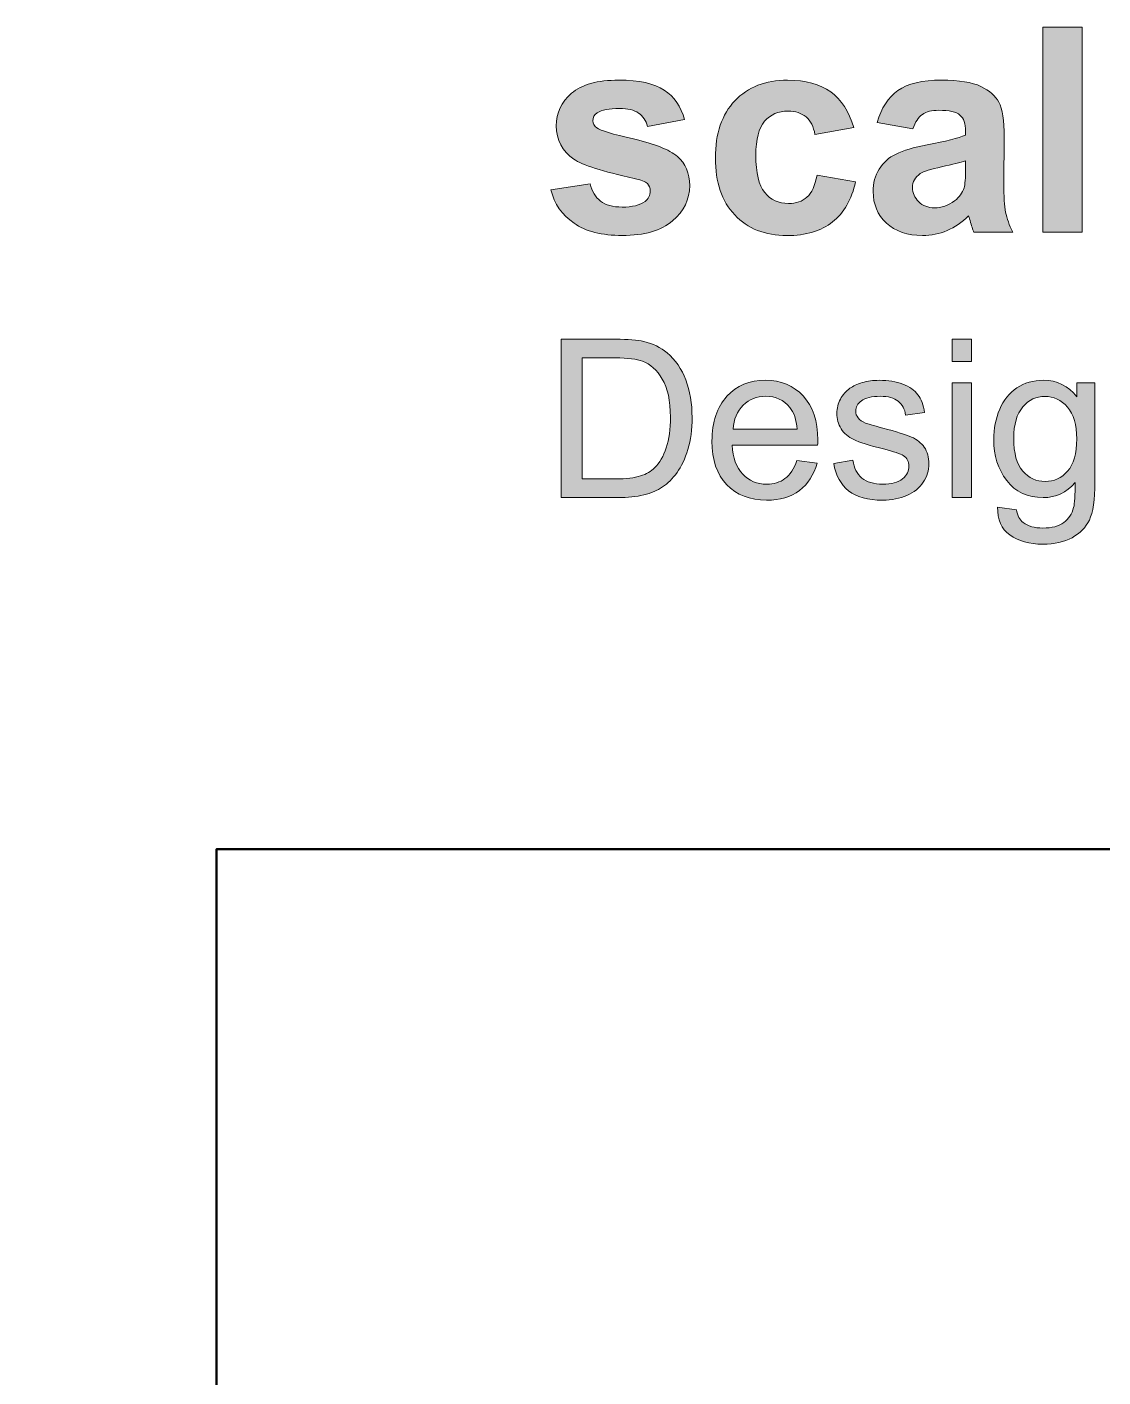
# Model space of a CAD drawing. Header units: inches. Extents: x 1117 to 1992, y -2324 to -585.
# Drawn here: x 1537.1 to 1571.14, y -1708.69 to -1665.97 of the extents above; entities that cross this region are included whole.
import ezdxf

# ---------------------------------------------------------------- set-up
doc = ezdxf.new("R2010")
doc.units = ezdxf.units.IN
doc.header["$MEASUREMENT"] = 0
doc.layers.add('Layer 1', color=7, linetype='Continuous')

# ---------------------------------------------------------------- blocks, each defined once
blk = doc.blocks.new('block 244')
at = {"layer": 'Layer 1', "true_color": 0x010101}
h = blk.add_hatch(color=18, dxfattribs=at)
h.dxf.hatch_style = 2
h.paths.add_polyline_path([(1569.243, -1672.46), (1569.243, -1665.968), (1570.488, -1665.968), (1570.488, -1672.46)])
h = blk.add_hatch(color=18, dxfattribs=at)
h.dxf.hatch_style = 2
edge = h.paths.add_edge_path()
edge.add_spline(control_points=[(1553.671, -1671.118), (1553.671, -1671.118), (1554.92, -1670.928), (1554.92, -1670.928), (1554.972, -1671.171), (1555.081, -1671.354), (1555.244, -1671.479), (1555.406, -1671.604), (1555.633, -1671.667), (1555.926, -1671.667), (1556.247, -1671.667), (1556.49, -1671.608), (1556.653, -1671.49), (1556.762, -1671.408), (1556.817, -1671.296), (1556.817, -1671.158), (1556.817, -1671.063), (1556.787, -1670.986), (1556.728, -1670.923), (1556.665, -1670.864), (1556.527, -1670.81), (1556.311, -1670.759), (1555.307, -1670.538), (1554.671, -1670.336), (1554.402, -1670.152), (1554.03, -1669.898), (1553.844, -1669.545), (1553.844, -1669.093), (1553.844, -1668.686), (1554.005, -1668.343), (1554.327, -1668.066), (1554.649, -1667.789), (1555.148, -1667.649), (1555.824, -1667.649), (1556.468, -1667.649), (1556.946, -1667.754), (1557.259, -1667.965), (1557.572, -1668.174), (1557.788, -1668.484), (1557.906, -1668.895), (1557.906, -1668.895), (1556.732, -1669.112), (1556.732, -1669.112), (1556.681, -1668.928), (1556.586, -1668.788), (1556.446, -1668.691), (1556.306, -1668.594), (1556.105, -1668.545), (1555.846, -1668.545), (1555.517, -1668.545), (1555.283, -1668.591), (1555.142, -1668.682), (1555.047, -1668.747), (1555, -1668.832), (1555, -1668.935), (1555, -1669.024), (1555.041, -1669.099), (1555.125, -1669.161), (1555.236, -1669.244), (1555.625, -1669.36), (1556.288, -1669.511), (1556.951, -1669.661), (1557.413, -1669.846), (1557.676, -1670.064), (1557.936, -1670.285), (1558.066, -1670.594), (1558.066, -1670.989), (1558.066, -1671.421), (1557.886, -1671.791), (1557.526, -1672.101), (1557.166, -1672.411), (1556.632, -1672.566), (1555.927, -1672.566), (1555.287, -1672.566), (1554.779, -1672.436), (1554.405, -1672.176), (1554.03, -1671.917), (1553.786, -1671.564), (1553.671, -1671.118)], knot_values=[0, 0, 0, 0, 1, 1, 1, 2, 2, 2, 3, 3, 3, 4, 4, 4, 5, 5, 5, 6, 6, 6, 7, 7, 7, 8, 8, 8, 9, 9, 9, 10, 10, 10, 11, 11, 11, 12, 12, 12, 13, 13, 13, 14, 14, 14, 15, 15, 15, 16, 16, 16, 17, 17, 17, 18, 18, 18, 19, 19, 19, 20, 20, 20, 21, 21, 21, 22, 22, 22, 23, 23, 23, 24, 24, 24, 25, 25, 25, 26, 26, 26, 26], degree=3, periodic=1)
h = blk.add_hatch(color=18, dxfattribs=at)
h.dxf.hatch_style = 2
edge = h.paths.add_edge_path()
edge.add_spline(control_points=[(1563.255, -1669.147), (1563.255, -1669.147), (1562.028, -1669.369), (1562.028, -1669.369), (1561.988, -1669.124), (1561.893, -1668.939), (1561.747, -1668.815), (1561.6, -1668.691), (1561.411, -1668.63), (1561.178, -1668.63), (1560.868, -1668.63), (1560.621, -1668.737), (1560.436, -1668.951), (1560.252, -1669.165), (1560.159, -1669.523), (1560.159, -1670.025), (1560.159, -1670.583), (1560.253, -1670.976), (1560.44, -1671.208), (1560.628, -1671.438), (1560.879, -1671.553), (1561.196, -1671.553), (1561.432, -1671.553), (1561.626, -1671.486), (1561.776, -1671.352), (1561.927, -1671.217), (1562.034, -1670.986), (1562.095, -1670.658), (1562.095, -1670.658), (1563.317, -1670.866), (1563.317, -1670.866), (1563.19, -1671.428), (1562.947, -1671.851), (1562.586, -1672.138), (1562.226, -1672.425), (1561.743, -1672.568), (1561.139, -1672.568), (1560.451, -1672.568), (1559.902, -1672.351), (1559.493, -1671.916), (1559.084, -1671.483), (1558.88, -1670.881), (1558.88, -1670.114), (1558.88, -1669.338), (1559.085, -1668.733), (1559.496, -1668.3), (1559.906, -1667.867), (1560.461, -1667.651), (1561.161, -1667.651), (1561.734, -1667.651), (1562.189, -1667.775), (1562.527, -1668.021), (1562.865, -1668.267), (1563.108, -1668.643), (1563.255, -1669.147)], knot_values=[0, 0, 0, 0, 1, 1, 1, 2, 2, 2, 3, 3, 3, 4, 4, 4, 5, 5, 5, 6, 6, 6, 7, 7, 7, 8, 8, 8, 9, 9, 9, 10, 10, 10, 11, 11, 11, 12, 12, 12, 13, 13, 13, 14, 14, 14, 15, 15, 15, 16, 16, 16, 17, 17, 17, 18, 18, 18, 18], degree=3, periodic=1)
h = blk.add_hatch(color=18, dxfattribs=at)
h.dxf.hatch_style = 2
edge = h.paths.add_edge_path()
edge.add_spline(control_points=[(1565.128, -1669.191), (1565.128, -1669.191), (1563.999, -1668.988), (1563.999, -1668.988), (1564.126, -1668.533), (1564.344, -1668.197), (1564.655, -1667.978), (1564.965, -1667.76), (1565.426, -1667.65), (1566.036, -1667.65), (1566.591, -1667.65), (1567.005, -1667.717), (1567.276, -1667.848), (1567.548, -1667.98), (1567.74, -1668.147), (1567.85, -1668.349), (1567.961, -1668.55), (1568.017, -1668.922), (1568.017, -1669.462), (1568.017, -1669.462), (1568.004, -1670.915), (1568.004, -1670.915), (1568.004, -1671.328), (1568.023, -1671.633), (1568.063, -1671.83), (1568.102, -1672.027), (1568.177, -1672.237), (1568.287, -1672.461), (1568.287, -1672.461), (1567.055, -1672.461), (1567.055, -1672.461), (1567.023, -1672.379), (1566.983, -1672.256), (1566.936, -1672.093), (1566.915, -1672.02), (1566.9, -1671.971), (1566.891, -1671.947), (1566.679, -1672.154), (1566.451, -1672.308), (1566.209, -1672.412), (1565.966, -1672.515), (1565.709, -1672.567), (1565.434, -1672.567), (1564.95, -1672.567), (1564.568, -1672.435), (1564.289, -1672.173), (1564.01, -1671.91), (1563.87, -1671.577), (1563.87, -1671.176), (1563.87, -1670.91), (1563.934, -1670.673), (1564.061, -1670.465), (1564.187, -1670.257), (1564.365, -1670.098), (1564.595, -1669.987), (1564.823, -1669.877), (1565.153, -1669.779), (1565.584, -1669.697), (1566.166, -1669.587), (1566.569, -1669.486), (1566.794, -1669.392), (1566.794, -1669.392), (1566.794, -1669.267), (1566.794, -1669.267), (1566.794, -1669.028), (1566.735, -1668.858), (1566.617, -1668.756), (1566.498, -1668.654), (1566.275, -1668.603), (1565.948, -1668.603), (1565.727, -1668.603), (1565.554, -1668.646), (1565.43, -1668.734), (1565.305, -1668.821), (1565.206, -1668.973), (1565.128, -1669.191)], knot_values=[0, 0, 0, 0, 1, 1, 1, 2, 2, 2, 3, 3, 3, 4, 4, 4, 5, 5, 5, 6, 6, 6, 7, 7, 7, 8, 8, 8, 9, 9, 9, 10, 10, 10, 11, 11, 11, 12, 12, 12, 13, 13, 13, 14, 14, 14, 15, 15, 15, 16, 16, 16, 17, 17, 17, 18, 18, 18, 19, 19, 19, 20, 20, 20, 21, 21, 21, 22, 22, 22, 23, 23, 23, 24, 24, 24, 25, 25, 25, 25], degree=3, periodic=1)
edge = h.paths.add_edge_path()
edge.add_spline(control_points=[(1566.794, -1670.202), (1566.635, -1670.254), (1566.383, -1670.318), (1566.037, -1670.392), (1565.692, -1670.466), (1565.466, -1670.539), (1565.359, -1670.608), (1565.197, -1670.724), (1565.116, -1670.87), (1565.116, -1671.047), (1565.116, -1671.221), (1565.182, -1671.372), (1565.312, -1671.498), (1565.442, -1671.625), (1565.607, -1671.689), (1565.807, -1671.689), (1566.032, -1671.689), (1566.245, -1671.615), (1566.449, -1671.467), (1566.6, -1671.355), (1566.699, -1671.218), (1566.746, -1671.056), (1566.779, -1670.95), (1566.796, -1670.747), (1566.796, -1670.449), (1566.796, -1670.449), (1566.796, -1670.201), (1566.796, -1670.201), (1566.796, -1670.201), (1566.794, -1670.202), (1566.794, -1670.202), (1566.794, -1670.202), (1566.794, -1670.202), (1566.794, -1670.202)], knot_values=[0, 0, 0, 0, 1, 1, 1, 2, 2, 2, 3, 3, 3, 4, 4, 4, 5, 5, 5, 6, 6, 6, 7, 7, 7, 8, 8, 8, 9, 9, 9, 10, 10, 10, 11, 11, 11, 11], degree=3, periodic=1)
h = blk.add_hatch(color=18, dxfattribs=at)
h.dxf.hatch_style = 2
edge = h.paths.add_edge_path()
edge.add_spline(control_points=[(1553.998, -1680.86), (1553.998, -1680.86), (1553.998, -1675.849), (1553.998, -1675.849), (1553.998, -1675.849), (1555.724, -1675.849), (1555.724, -1675.849), (1556.114, -1675.849), (1556.411, -1675.874), (1556.616, -1675.921), (1556.903, -1675.988), (1557.148, -1676.106), (1557.351, -1676.28), (1557.615, -1676.504), (1557.813, -1676.789), (1557.944, -1677.137), (1558.075, -1677.484), (1558.141, -1677.881), (1558.141, -1678.328), (1558.141, -1678.708), (1558.097, -1679.045), (1558.008, -1679.339), (1557.919, -1679.633), (1557.805, -1679.876), (1557.665, -1680.069), (1557.526, -1680.262), (1557.375, -1680.413), (1557.209, -1680.523), (1557.044, -1680.634), (1556.846, -1680.718), (1556.612, -1680.775), (1556.378, -1680.832), (1556.11, -1680.86), (1555.807, -1680.86), (1555.807, -1680.86), (1553.998, -1680.86), (1553.998, -1680.86), (1553.998, -1680.86), (1553.998, -1680.86), (1553.998, -1680.86)], knot_values=[0, 0, 0, 0, 1, 1, 1, 2, 2, 2, 3, 3, 3, 4, 4, 4, 5, 5, 5, 6, 6, 6, 7, 7, 7, 8, 8, 8, 9, 9, 9, 10, 10, 10, 11, 11, 11, 12, 12, 12, 13, 13, 13, 13], degree=3, periodic=1)
edge = h.paths.add_edge_path()
edge.add_spline(control_points=[(1554.661, -1680.269), (1554.661, -1680.269), (1555.731, -1680.269), (1555.731, -1680.269), (1556.061, -1680.269), (1556.321, -1680.239), (1556.509, -1680.176), (1556.696, -1680.115), (1556.847, -1680.028), (1556.957, -1679.917), (1557.114, -1679.76), (1557.237, -1679.549), (1557.325, -1679.283), (1557.413, -1679.018), (1557.456, -1678.696), (1557.456, -1678.318), (1557.456, -1677.794), (1557.37, -1677.391), (1557.199, -1677.109), (1557.027, -1676.828), (1556.818, -1676.639), (1556.572, -1676.543), (1556.394, -1676.475), (1556.109, -1676.441), (1555.714, -1676.441), (1555.714, -1676.441), (1554.661, -1676.441), (1554.661, -1676.441), (1554.661, -1676.441), (1554.661, -1680.269), (1554.661, -1680.269), (1554.661, -1680.269), (1554.661, -1680.269), (1554.661, -1680.269)], knot_values=[0, 0, 0, 0, 1, 1, 1, 2, 2, 2, 3, 3, 3, 4, 4, 4, 5, 5, 5, 6, 6, 6, 7, 7, 7, 8, 8, 8, 9, 9, 9, 10, 10, 10, 11, 11, 11, 11], degree=3, periodic=1)
h = blk.add_hatch(color=18, dxfattribs=at)
h.dxf.hatch_style = 2
h.paths.add_polyline_path([(1566.371, -1676.557), (1566.371, -1675.849), (1566.987, -1675.849), (1566.987, -1676.557)])
h.paths.add_polyline_path([(1566.371, -1680.86), (1566.371, -1677.23), (1566.987, -1677.23), (1566.987, -1680.86)])
h = blk.add_hatch(color=18, dxfattribs=at)
h.dxf.hatch_style = 2
edge = h.paths.add_edge_path()
edge.add_spline(control_points=[(1561.46, -1679.691), (1561.46, -1679.691), (1562.095, -1679.77), (1562.095, -1679.77), (1561.995, -1680.142), (1561.808, -1680.43), (1561.538, -1680.635), (1561.267, -1680.84), (1560.921, -1680.942), (1560.499, -1680.942), (1559.968, -1680.942), (1559.548, -1680.779), (1559.236, -1680.452), (1558.925, -1680.124), (1558.77, -1679.666), (1558.77, -1679.076), (1558.77, -1678.466), (1558.927, -1677.992), (1559.242, -1677.655), (1559.556, -1677.317), (1559.964, -1677.148), (1560.466, -1677.148), (1560.951, -1677.148), (1561.348, -1677.314), (1561.655, -1677.644), (1561.963, -1677.975), (1562.117, -1678.439), (1562.117, -1679.038), (1562.117, -1679.075), (1562.116, -1679.13), (1562.113, -1679.203), (1562.113, -1679.203), (1559.406, -1679.203), (1559.406, -1679.203), (1559.428, -1679.601), (1559.542, -1679.906), (1559.745, -1680.119), (1559.948, -1680.331), (1560.2, -1680.437), (1560.504, -1680.437), (1560.729, -1680.437), (1560.922, -1680.377), (1561.081, -1680.259), (1561.241, -1680.14), (1561.366, -1679.951), (1561.46, -1679.691)], knot_values=[0, 0, 0, 0, 1, 1, 1, 2, 2, 2, 3, 3, 3, 4, 4, 4, 5, 5, 5, 6, 6, 6, 7, 7, 7, 8, 8, 8, 9, 9, 9, 10, 10, 10, 11, 11, 11, 12, 12, 12, 13, 13, 13, 14, 14, 14, 15, 15, 15, 15], degree=3, periodic=1)
edge = h.paths.add_edge_path()
edge.add_spline(control_points=[(1559.439, -1678.697), (1559.439, -1678.697), (1561.466, -1678.697), (1561.466, -1678.697), (1561.439, -1678.391), (1561.362, -1678.162), (1561.234, -1678.01), (1561.038, -1677.773), (1560.785, -1677.654), (1560.472, -1677.654), (1560.189, -1677.654), (1559.951, -1677.749), (1559.759, -1677.938), (1559.567, -1678.127), (1559.46, -1678.38), (1559.439, -1678.697)], knot_values=[0, 0, 0, 0, 1, 1, 1, 2, 2, 2, 3, 3, 3, 4, 4, 4, 5, 5, 5, 5], degree=3, periodic=1)
h = blk.add_hatch(color=18, dxfattribs=at)
h.dxf.hatch_style = 2
edge = h.paths.add_edge_path()
edge.add_spline(control_points=[(1562.622, -1679.777), (1562.622, -1679.777), (1563.23, -1679.681), (1563.23, -1679.681), (1563.265, -1679.925), (1563.36, -1680.112), (1563.516, -1680.242), (1563.672, -1680.372), (1563.891, -1680.437), (1564.17, -1680.437), (1564.453, -1680.437), (1564.662, -1680.379), (1564.799, -1680.264), (1564.936, -1680.149), (1565.004, -1680.014), (1565.004, -1679.86), (1565.004, -1679.72), (1564.944, -1679.611), (1564.823, -1679.531), (1564.739, -1679.477), (1564.529, -1679.407), (1564.194, -1679.322), (1563.743, -1679.208), (1563.43, -1679.11), (1563.256, -1679.027), (1563.082, -1678.944), (1562.949, -1678.828), (1562.859, -1678.682), (1562.769, -1678.535), (1562.724, -1678.373), (1562.724, -1678.194), (1562.724, -1678.033), (1562.761, -1677.883), (1562.834, -1677.745), (1562.909, -1677.608), (1563.01, -1677.493), (1563.137, -1677.401), (1563.232, -1677.331), (1563.363, -1677.271), (1563.527, -1677.222), (1563.693, -1677.173), (1563.871, -1677.149), (1564.06, -1677.149), (1564.344, -1677.149), (1564.595, -1677.19), (1564.81, -1677.272), (1565.024, -1677.354), (1565.184, -1677.465), (1565.287, -1677.605), (1565.389, -1677.745), (1565.46, -1677.933), (1565.499, -1678.168), (1565.499, -1678.168), (1564.898, -1678.249), (1564.898, -1678.249), (1564.871, -1678.063), (1564.791, -1677.917), (1564.66, -1677.812), (1564.529, -1677.707), (1564.344, -1677.655), (1564.105, -1677.655), (1563.822, -1677.655), (1563.621, -1677.702), (1563.5, -1677.795), (1563.378, -1677.889), (1563.318, -1677.998), (1563.318, -1678.124), (1563.318, -1678.203), (1563.343, -1678.275), (1563.394, -1678.338), (1563.444, -1678.405), (1563.522, -1678.459), (1563.629, -1678.502), (1563.691, -1678.525), (1563.872, -1678.578), (1564.173, -1678.659), (1564.608, -1678.775), (1564.912, -1678.871), (1565.084, -1678.945), (1565.256, -1679.019), (1565.391, -1679.127), (1565.489, -1679.268), (1565.586, -1679.409), (1565.636, -1679.584), (1565.636, -1679.794), (1565.636, -1679.999), (1565.576, -1680.192), (1565.457, -1680.374), (1565.336, -1680.555), (1565.164, -1680.695), (1564.938, -1680.794), (1564.712, -1680.893), (1564.457, -1680.942), (1564.172, -1680.942), (1563.701, -1680.942), (1563.342, -1680.845), (1563.094, -1680.648), (1562.848, -1680.452), (1562.689, -1680.162), (1562.622, -1679.777)], knot_values=[0, 0, 0, 0, 1, 1, 1, 2, 2, 2, 3, 3, 3, 4, 4, 4, 5, 5, 5, 6, 6, 6, 7, 7, 7, 8, 8, 8, 9, 9, 9, 10, 10, 10, 11, 11, 11, 12, 12, 12, 13, 13, 13, 14, 14, 14, 15, 15, 15, 16, 16, 16, 17, 17, 17, 18, 18, 18, 19, 19, 19, 20, 20, 20, 21, 21, 21, 22, 22, 22, 23, 23, 23, 24, 24, 24, 25, 25, 25, 26, 26, 26, 27, 27, 27, 28, 28, 28, 29, 29, 29, 30, 30, 30, 31, 31, 31, 32, 32, 32, 33, 33, 33, 33], degree=3, periodic=1)
h = blk.add_hatch(color=18, dxfattribs=at)
h.dxf.hatch_style = 2
edge = h.paths.add_edge_path()
edge.add_spline(control_points=[(1567.81, -1681.161), (1567.81, -1681.161), (1568.407, -1681.25), (1568.407, -1681.25), (1568.432, -1681.434), (1568.503, -1681.569), (1568.616, -1681.653), (1568.769, -1681.767), (1568.977, -1681.824), (1569.241, -1681.824), (1569.526, -1681.824), (1569.746, -1681.767), (1569.901, -1681.653), (1570.056, -1681.54), (1570.16, -1681.38), (1570.215, -1681.175), (1570.247, -1681.051), (1570.262, -1680.786), (1570.26, -1680.386), (1569.991, -1680.703), (1569.656, -1680.861), (1569.255, -1680.861), (1568.756, -1680.861), (1568.37, -1680.682), (1568.096, -1680.322), (1567.823, -1679.962), (1567.686, -1679.53), (1567.686, -1679.026), (1567.686, -1678.68), (1567.748, -1678.36), (1567.874, -1678.067), (1567.999, -1677.774), (1568.181, -1677.548), (1568.419, -1677.389), (1568.657, -1677.229), (1568.937, -1677.149), (1569.258, -1677.149), (1569.686, -1677.149), (1570.039, -1677.322), (1570.317, -1677.669), (1570.317, -1677.669), (1570.317, -1677.232), (1570.317, -1677.232), (1570.317, -1677.232), (1570.885, -1677.232), (1570.885, -1677.232), (1570.885, -1677.232), (1570.885, -1680.37), (1570.885, -1680.37), (1570.885, -1680.935), (1570.827, -1681.335), (1570.712, -1681.571), (1570.597, -1681.807), (1570.415, -1681.993), (1570.165, -1682.13), (1569.916, -1682.267), (1569.609, -1682.335), (1569.244, -1682.335), (1568.811, -1682.335), (1568.461, -1682.238), (1568.195, -1682.043), (1567.928, -1681.848), (1567.801, -1681.553), (1567.81, -1681.161)], knot_values=[0, 0, 0, 0, 1, 1, 1, 2, 2, 2, 3, 3, 3, 4, 4, 4, 5, 5, 5, 6, 6, 6, 7, 7, 7, 8, 8, 8, 9, 9, 9, 10, 10, 10, 11, 11, 11, 12, 12, 12, 13, 13, 13, 14, 14, 14, 15, 15, 15, 16, 16, 16, 17, 17, 17, 18, 18, 18, 19, 19, 19, 20, 20, 20, 21, 21, 21, 21], degree=3, periodic=1)
edge = h.paths.add_edge_path()
edge.add_spline(control_points=[(1568.319, -1678.98), (1568.319, -1679.457), (1568.414, -1679.804), (1568.603, -1680.023), (1568.792, -1680.242), (1569.029, -1680.351), (1569.314, -1680.351), (1569.597, -1680.351), (1569.834, -1680.242), (1570.025, -1680.025), (1570.216, -1679.807), (1570.312, -1679.466), (1570.312, -1679.001), (1570.312, -1678.557), (1570.214, -1678.222), (1570.017, -1677.996), (1569.819, -1677.77), (1569.582, -1677.657), (1569.304, -1677.657), (1569.031, -1677.657), (1568.798, -1677.768), (1568.606, -1677.991), (1568.415, -1678.213), (1568.319, -1678.543), (1568.319, -1678.98)], knot_values=[0, 0, 0, 0, 1, 1, 1, 2, 2, 2, 3, 3, 3, 4, 4, 4, 5, 5, 5, 6, 6, 6, 7, 7, 7, 8, 8, 8, 8], degree=3, periodic=1)
at = {"layer": 'Layer 1', "lineweight": 0}
for points in [[(1569.243, -1672.46), (1569.243, -1665.968), (1570.488, -1665.968), (1570.488, -1672.46), (1569.243, -1672.46)], [(1566.371, -1676.557), (1566.371, -1675.849), (1566.987, -1675.849), (1566.987, -1676.557), (1566.371, -1676.557)], [(1566.371, -1680.86), (1566.371, -1677.23), (1566.987, -1677.23), (1566.987, -1680.86), (1566.371, -1680.86)]]:
    blk.add_lwpolyline(points, dxfattribs=at)
for points, knots in [([(1553.671, -1671.118), (1553.671, -1671.118), (1554.92, -1670.928), (1554.92, -1670.928), (1554.972, -1671.171), (1555.081, -1671.354), (1555.244, -1671.479), (1555.406, -1671.604), (1555.633, -1671.667), (1555.926, -1671.667), (1556.247, -1671.667), (1556.49, -1671.608), (1556.653, -1671.49), (1556.762, -1671.408), (1556.817, -1671.296), (1556.817, -1671.158), (1556.817, -1671.063), (1556.787, -1670.986), (1556.728, -1670.923), (1556.665, -1670.864), (1556.527, -1670.81), (1556.311, -1670.759), (1555.307, -1670.538), (1554.671, -1670.336), (1554.402, -1670.152), (1554.03, -1669.898), (1553.844, -1669.545), (1553.844, -1669.093), (1553.844, -1668.686), (1554.005, -1668.343), (1554.327, -1668.066), (1554.649, -1667.789), (1555.148, -1667.649), (1555.824, -1667.649), (1556.468, -1667.649), (1556.946, -1667.754), (1557.259, -1667.965), (1557.572, -1668.174), (1557.788, -1668.484), (1557.906, -1668.895), (1557.906, -1668.895), (1556.732, -1669.112), (1556.732, -1669.112), (1556.681, -1668.928), (1556.586, -1668.788), (1556.446, -1668.691), (1556.306, -1668.594), (1556.105, -1668.545), (1555.846, -1668.545), (1555.517, -1668.545), (1555.283, -1668.591), (1555.142, -1668.682), (1555.047, -1668.747), (1555, -1668.832), (1555, -1668.935), (1555, -1669.024), (1555.041, -1669.099), (1555.125, -1669.161), (1555.236, -1669.244), (1555.625, -1669.36), (1556.288, -1669.511), (1556.951, -1669.661), (1557.413, -1669.846), (1557.676, -1670.064), (1557.936, -1670.285), (1558.066, -1670.594), (1558.066, -1670.989), (1558.066, -1671.421), (1557.886, -1671.791), (1557.526, -1672.101), (1557.166, -1672.411), (1556.632, -1672.566), (1555.927, -1672.566), (1555.287, -1672.566), (1554.779, -1672.436), (1554.405, -1672.176), (1554.03, -1671.917), (1553.786, -1671.564), (1553.671, -1671.118)], [0, 0, 0, 0, 1, 1, 1, 2, 2, 2, 3, 3, 3, 4, 4, 4, 5, 5, 5, 6, 6, 6, 7, 7, 7, 8, 8, 8, 9, 9, 9, 10, 10, 10, 11, 11, 11, 12, 12, 12, 13, 13, 13, 14, 14, 14, 15, 15, 15, 16, 16, 16, 17, 17, 17, 18, 18, 18, 19, 19, 19, 20, 20, 20, 21, 21, 21, 22, 22, 22, 23, 23, 23, 24, 24, 24, 25, 25, 25, 26, 26, 26, 26]), ([(1563.255, -1669.147), (1563.255, -1669.147), (1562.028, -1669.369), (1562.028, -1669.369), (1561.988, -1669.124), (1561.893, -1668.939), (1561.747, -1668.815), (1561.6, -1668.691), (1561.411, -1668.63), (1561.178, -1668.63), (1560.868, -1668.63), (1560.621, -1668.737), (1560.436, -1668.951), (1560.252, -1669.165), (1560.159, -1669.523), (1560.159, -1670.025), (1560.159, -1670.583), (1560.253, -1670.976), (1560.44, -1671.208), (1560.628, -1671.438), (1560.879, -1671.553), (1561.196, -1671.553), (1561.432, -1671.553), (1561.626, -1671.486), (1561.776, -1671.352), (1561.927, -1671.217), (1562.034, -1670.986), (1562.095, -1670.658), (1562.095, -1670.658), (1563.317, -1670.866), (1563.317, -1670.866), (1563.19, -1671.428), (1562.947, -1671.851), (1562.586, -1672.138), (1562.226, -1672.425), (1561.743, -1672.568), (1561.139, -1672.568), (1560.451, -1672.568), (1559.902, -1672.351), (1559.493, -1671.916), (1559.084, -1671.483), (1558.88, -1670.881), (1558.88, -1670.114), (1558.88, -1669.338), (1559.085, -1668.733), (1559.496, -1668.3), (1559.906, -1667.867), (1560.461, -1667.651), (1561.161, -1667.651), (1561.734, -1667.651), (1562.189, -1667.775), (1562.527, -1668.021), (1562.865, -1668.267), (1563.108, -1668.643), (1563.255, -1669.147)], [0, 0, 0, 0, 1, 1, 1, 2, 2, 2, 3, 3, 3, 4, 4, 4, 5, 5, 5, 6, 6, 6, 7, 7, 7, 8, 8, 8, 9, 9, 9, 10, 10, 10, 11, 11, 11, 12, 12, 12, 13, 13, 13, 14, 14, 14, 15, 15, 15, 16, 16, 16, 17, 17, 17, 18, 18, 18, 18]), ([(1565.128, -1669.191), (1565.128, -1669.191), (1563.999, -1668.988), (1563.999, -1668.988), (1564.126, -1668.533), (1564.344, -1668.197), (1564.655, -1667.978), (1564.965, -1667.76), (1565.426, -1667.65), (1566.036, -1667.65), (1566.591, -1667.65), (1567.005, -1667.717), (1567.276, -1667.848), (1567.548, -1667.98), (1567.74, -1668.147), (1567.85, -1668.349), (1567.961, -1668.55), (1568.017, -1668.922), (1568.017, -1669.462), (1568.017, -1669.462), (1568.004, -1670.915), (1568.004, -1670.915), (1568.004, -1671.328), (1568.023, -1671.633), (1568.063, -1671.83), (1568.102, -1672.027), (1568.177, -1672.237), (1568.287, -1672.461), (1568.287, -1672.461), (1567.055, -1672.461), (1567.055, -1672.461), (1567.023, -1672.379), (1566.983, -1672.256), (1566.936, -1672.093), (1566.915, -1672.02), (1566.9, -1671.971), (1566.891, -1671.947), (1566.679, -1672.154), (1566.451, -1672.308), (1566.209, -1672.412), (1565.966, -1672.515), (1565.709, -1672.567), (1565.434, -1672.567), (1564.95, -1672.567), (1564.568, -1672.435), (1564.289, -1672.173), (1564.01, -1671.91), (1563.87, -1671.577), (1563.87, -1671.176), (1563.87, -1670.91), (1563.934, -1670.673), (1564.061, -1670.465), (1564.187, -1670.257), (1564.365, -1670.098), (1564.595, -1669.987), (1564.823, -1669.877), (1565.153, -1669.779), (1565.584, -1669.697), (1566.166, -1669.587), (1566.569, -1669.486), (1566.794, -1669.392), (1566.794, -1669.392), (1566.794, -1669.267), (1566.794, -1669.267), (1566.794, -1669.028), (1566.735, -1668.858), (1566.617, -1668.756), (1566.498, -1668.654), (1566.275, -1668.603), (1565.948, -1668.603), (1565.727, -1668.603), (1565.554, -1668.646), (1565.43, -1668.734), (1565.305, -1668.821), (1565.206, -1668.973), (1565.128, -1669.191)], [0, 0, 0, 0, 1, 1, 1, 2, 2, 2, 3, 3, 3, 4, 4, 4, 5, 5, 5, 6, 6, 6, 7, 7, 7, 8, 8, 8, 9, 9, 9, 10, 10, 10, 11, 11, 11, 12, 12, 12, 13, 13, 13, 14, 14, 14, 15, 15, 15, 16, 16, 16, 17, 17, 17, 18, 18, 18, 19, 19, 19, 20, 20, 20, 21, 21, 21, 22, 22, 22, 23, 23, 23, 24, 24, 24, 25, 25, 25, 25]), ([(1566.794, -1670.202), (1566.635, -1670.254), (1566.383, -1670.318), (1566.037, -1670.392), (1565.692, -1670.466), (1565.466, -1670.539), (1565.359, -1670.608), (1565.197, -1670.724), (1565.116, -1670.87), (1565.116, -1671.047), (1565.116, -1671.221), (1565.182, -1671.372), (1565.312, -1671.498), (1565.442, -1671.625), (1565.607, -1671.689), (1565.807, -1671.689), (1566.032, -1671.689), (1566.245, -1671.615), (1566.449, -1671.467), (1566.6, -1671.355), (1566.699, -1671.218), (1566.746, -1671.056), (1566.779, -1670.95), (1566.796, -1670.747), (1566.796, -1670.449), (1566.796, -1670.449), (1566.796, -1670.201), (1566.796, -1670.201), (1566.796, -1670.201), (1566.794, -1670.202), (1566.794, -1670.202), (1566.794, -1670.202), (1566.794, -1670.202), (1566.794, -1670.202)], [0, 0, 0, 0, 1, 1, 1, 2, 2, 2, 3, 3, 3, 4, 4, 4, 5, 5, 5, 6, 6, 6, 7, 7, 7, 8, 8, 8, 9, 9, 9, 10, 10, 10, 11, 11, 11, 11]), ([(1553.998, -1680.86), (1553.998, -1680.86), (1553.998, -1675.849), (1553.998, -1675.849), (1553.998, -1675.849), (1555.724, -1675.849), (1555.724, -1675.849), (1556.114, -1675.849), (1556.411, -1675.874), (1556.616, -1675.921), (1556.903, -1675.988), (1557.148, -1676.106), (1557.351, -1676.28), (1557.615, -1676.504), (1557.813, -1676.789), (1557.944, -1677.137), (1558.075, -1677.484), (1558.141, -1677.881), (1558.141, -1678.328), (1558.141, -1678.708), (1558.097, -1679.045), (1558.008, -1679.339), (1557.919, -1679.633), (1557.805, -1679.876), (1557.665, -1680.069), (1557.526, -1680.262), (1557.375, -1680.413), (1557.209, -1680.523), (1557.044, -1680.634), (1556.846, -1680.718), (1556.612, -1680.775), (1556.378, -1680.832), (1556.11, -1680.86), (1555.807, -1680.86), (1555.807, -1680.86), (1553.998, -1680.86), (1553.998, -1680.86), (1553.998, -1680.86), (1553.998, -1680.86), (1553.998, -1680.86)], [0, 0, 0, 0, 1, 1, 1, 2, 2, 2, 3, 3, 3, 4, 4, 4, 5, 5, 5, 6, 6, 6, 7, 7, 7, 8, 8, 8, 9, 9, 9, 10, 10, 10, 11, 11, 11, 12, 12, 12, 13, 13, 13, 13]), ([(1554.661, -1680.269), (1554.661, -1680.269), (1555.731, -1680.269), (1555.731, -1680.269), (1556.061, -1680.269), (1556.321, -1680.239), (1556.509, -1680.176), (1556.696, -1680.115), (1556.847, -1680.028), (1556.957, -1679.917), (1557.114, -1679.76), (1557.237, -1679.549), (1557.325, -1679.283), (1557.413, -1679.018), (1557.456, -1678.696), (1557.456, -1678.318), (1557.456, -1677.794), (1557.37, -1677.391), (1557.199, -1677.109), (1557.027, -1676.828), (1556.818, -1676.639), (1556.572, -1676.543), (1556.394, -1676.475), (1556.109, -1676.441), (1555.714, -1676.441), (1555.714, -1676.441), (1554.661, -1676.441), (1554.661, -1676.441), (1554.661, -1676.441), (1554.661, -1680.269), (1554.661, -1680.269), (1554.661, -1680.269), (1554.661, -1680.269), (1554.661, -1680.269)], [0, 0, 0, 0, 1, 1, 1, 2, 2, 2, 3, 3, 3, 4, 4, 4, 5, 5, 5, 6, 6, 6, 7, 7, 7, 8, 8, 8, 9, 9, 9, 10, 10, 10, 11, 11, 11, 11]), ([(1561.46, -1679.691), (1561.46, -1679.691), (1562.095, -1679.77), (1562.095, -1679.77), (1561.995, -1680.142), (1561.808, -1680.43), (1561.538, -1680.635), (1561.267, -1680.84), (1560.921, -1680.942), (1560.499, -1680.942), (1559.968, -1680.942), (1559.548, -1680.779), (1559.236, -1680.452), (1558.925, -1680.124), (1558.77, -1679.666), (1558.77, -1679.076), (1558.77, -1678.466), (1558.927, -1677.992), (1559.242, -1677.655), (1559.556, -1677.317), (1559.964, -1677.148), (1560.466, -1677.148), (1560.951, -1677.148), (1561.348, -1677.314), (1561.655, -1677.644), (1561.963, -1677.975), (1562.117, -1678.439), (1562.117, -1679.038), (1562.117, -1679.075), (1562.116, -1679.13), (1562.113, -1679.203), (1562.113, -1679.203), (1559.406, -1679.203), (1559.406, -1679.203), (1559.428, -1679.601), (1559.542, -1679.906), (1559.745, -1680.119), (1559.948, -1680.331), (1560.2, -1680.437), (1560.504, -1680.437), (1560.729, -1680.437), (1560.922, -1680.377), (1561.081, -1680.259), (1561.241, -1680.14), (1561.366, -1679.951), (1561.46, -1679.691)], [0, 0, 0, 0, 1, 1, 1, 2, 2, 2, 3, 3, 3, 4, 4, 4, 5, 5, 5, 6, 6, 6, 7, 7, 7, 8, 8, 8, 9, 9, 9, 10, 10, 10, 11, 11, 11, 12, 12, 12, 13, 13, 13, 14, 14, 14, 15, 15, 15, 15]), ([(1562.622, -1679.777), (1562.622, -1679.777), (1563.23, -1679.681), (1563.23, -1679.681), (1563.265, -1679.925), (1563.36, -1680.112), (1563.516, -1680.242), (1563.672, -1680.372), (1563.891, -1680.437), (1564.17, -1680.437), (1564.453, -1680.437), (1564.662, -1680.379), (1564.799, -1680.264), (1564.936, -1680.149), (1565.004, -1680.014), (1565.004, -1679.86), (1565.004, -1679.72), (1564.944, -1679.611), (1564.823, -1679.531), (1564.739, -1679.477), (1564.529, -1679.407), (1564.194, -1679.322), (1563.743, -1679.208), (1563.43, -1679.11), (1563.256, -1679.027), (1563.082, -1678.944), (1562.949, -1678.828), (1562.859, -1678.682), (1562.769, -1678.535), (1562.724, -1678.373), (1562.724, -1678.194), (1562.724, -1678.033), (1562.761, -1677.883), (1562.834, -1677.745), (1562.909, -1677.608), (1563.01, -1677.493), (1563.137, -1677.401), (1563.232, -1677.331), (1563.363, -1677.271), (1563.527, -1677.222), (1563.693, -1677.173), (1563.871, -1677.149), (1564.06, -1677.149), (1564.344, -1677.149), (1564.595, -1677.19), (1564.81, -1677.272), (1565.024, -1677.354), (1565.184, -1677.465), (1565.287, -1677.605), (1565.389, -1677.745), (1565.46, -1677.933), (1565.499, -1678.168), (1565.499, -1678.168), (1564.898, -1678.249), (1564.898, -1678.249), (1564.871, -1678.063), (1564.791, -1677.917), (1564.66, -1677.812), (1564.529, -1677.707), (1564.344, -1677.655), (1564.105, -1677.655), (1563.822, -1677.655), (1563.621, -1677.702), (1563.5, -1677.795), (1563.378, -1677.889), (1563.318, -1677.998), (1563.318, -1678.124), (1563.318, -1678.203), (1563.343, -1678.275), (1563.394, -1678.338), (1563.444, -1678.405), (1563.522, -1678.459), (1563.629, -1678.502), (1563.691, -1678.525), (1563.872, -1678.578), (1564.173, -1678.659), (1564.608, -1678.775), (1564.912, -1678.871), (1565.084, -1678.945), (1565.256, -1679.019), (1565.391, -1679.127), (1565.489, -1679.268), (1565.586, -1679.409), (1565.636, -1679.584), (1565.636, -1679.794), (1565.636, -1679.999), (1565.576, -1680.192), (1565.457, -1680.374), (1565.336, -1680.555), (1565.164, -1680.695), (1564.938, -1680.794), (1564.712, -1680.893), (1564.457, -1680.942), (1564.172, -1680.942), (1563.701, -1680.942), (1563.342, -1680.845), (1563.094, -1680.648), (1562.848, -1680.452), (1562.689, -1680.162), (1562.622, -1679.777)], [0, 0, 0, 0, 1, 1, 1, 2, 2, 2, 3, 3, 3, 4, 4, 4, 5, 5, 5, 6, 6, 6, 7, 7, 7, 8, 8, 8, 9, 9, 9, 10, 10, 10, 11, 11, 11, 12, 12, 12, 13, 13, 13, 14, 14, 14, 15, 15, 15, 16, 16, 16, 17, 17, 17, 18, 18, 18, 19, 19, 19, 20, 20, 20, 21, 21, 21, 22, 22, 22, 23, 23, 23, 24, 24, 24, 25, 25, 25, 26, 26, 26, 27, 27, 27, 28, 28, 28, 29, 29, 29, 30, 30, 30, 31, 31, 31, 32, 32, 32, 33, 33, 33, 33]), ([(1567.81, -1681.161), (1567.81, -1681.161), (1568.407, -1681.25), (1568.407, -1681.25), (1568.432, -1681.434), (1568.503, -1681.569), (1568.616, -1681.653), (1568.769, -1681.767), (1568.977, -1681.824), (1569.241, -1681.824), (1569.526, -1681.824), (1569.746, -1681.767), (1569.901, -1681.653), (1570.056, -1681.54), (1570.16, -1681.38), (1570.215, -1681.175), (1570.247, -1681.051), (1570.262, -1680.786), (1570.26, -1680.386), (1569.991, -1680.703), (1569.656, -1680.861), (1569.255, -1680.861), (1568.756, -1680.861), (1568.37, -1680.682), (1568.096, -1680.322), (1567.823, -1679.962), (1567.686, -1679.53), (1567.686, -1679.026), (1567.686, -1678.68), (1567.748, -1678.36), (1567.874, -1678.067), (1567.999, -1677.774), (1568.181, -1677.548), (1568.419, -1677.389), (1568.657, -1677.229), (1568.937, -1677.149), (1569.258, -1677.149), (1569.686, -1677.149), (1570.039, -1677.322), (1570.317, -1677.669), (1570.317, -1677.669), (1570.317, -1677.232), (1570.317, -1677.232), (1570.317, -1677.232), (1570.885, -1677.232), (1570.885, -1677.232), (1570.885, -1677.232), (1570.885, -1680.37), (1570.885, -1680.37), (1570.885, -1680.935), (1570.827, -1681.335), (1570.712, -1681.571), (1570.597, -1681.807), (1570.415, -1681.993), (1570.165, -1682.13), (1569.916, -1682.267), (1569.609, -1682.335), (1569.244, -1682.335), (1568.811, -1682.335), (1568.461, -1682.238), (1568.195, -1682.043), (1567.928, -1681.848), (1567.801, -1681.553), (1567.81, -1681.161)], [0, 0, 0, 0, 1, 1, 1, 2, 2, 2, 3, 3, 3, 4, 4, 4, 5, 5, 5, 6, 6, 6, 7, 7, 7, 8, 8, 8, 9, 9, 9, 10, 10, 10, 11, 11, 11, 12, 12, 12, 13, 13, 13, 14, 14, 14, 15, 15, 15, 16, 16, 16, 17, 17, 17, 18, 18, 18, 19, 19, 19, 20, 20, 20, 21, 21, 21, 21]), ([(1559.439, -1678.697), (1559.439, -1678.697), (1561.466, -1678.697), (1561.466, -1678.697), (1561.439, -1678.391), (1561.362, -1678.162), (1561.234, -1678.01), (1561.038, -1677.773), (1560.785, -1677.654), (1560.472, -1677.654), (1560.189, -1677.654), (1559.951, -1677.749), (1559.759, -1677.938), (1559.567, -1678.127), (1559.46, -1678.38), (1559.439, -1678.697)], [0, 0, 0, 0, 1, 1, 1, 2, 2, 2, 3, 3, 3, 4, 4, 4, 5, 5, 5, 5]), ([(1568.319, -1678.98), (1568.319, -1679.457), (1568.414, -1679.804), (1568.603, -1680.023), (1568.792, -1680.242), (1569.029, -1680.351), (1569.314, -1680.351), (1569.597, -1680.351), (1569.834, -1680.242), (1570.025, -1680.025), (1570.216, -1679.807), (1570.312, -1679.466), (1570.312, -1679.001), (1570.312, -1678.557), (1570.214, -1678.222), (1570.017, -1677.996), (1569.819, -1677.77), (1569.582, -1677.657), (1569.304, -1677.657), (1569.031, -1677.657), (1568.798, -1677.768), (1568.606, -1677.991), (1568.415, -1678.213), (1568.319, -1678.543), (1568.319, -1678.98)], [0, 0, 0, 0, 1, 1, 1, 2, 2, 2, 3, 3, 3, 4, 4, 4, 5, 5, 5, 6, 6, 6, 7, 7, 7, 8, 8, 8, 8])]:
    blk.add_open_spline(points, degree=3, knots=knots, dxfattribs=at)
blk = doc.blocks.new('block 242')
at = {"layer": 'Layer 1'}
blk.add_blockref('block 244', (0, 0), dxfattribs=at)

msp = doc.modelspace()

# ---------------------------------------------------------------- linework, layer by layer
at = {"layer": 'Layer 1', "color": 18, "lineweight": 50, "true_color": 0x010101}
msp.add_lwpolyline([(1621.098, -1747.303), (1621.098, -1765.508), (1543.098, -1765.508), (1543.098, -1747.303), (1537.097, -1747.303), (1537.097, -1729.09), (1543.098, -1729.09), (1543.098, -1691.987), (1579.096, -1691.987), (1579.096, -1729.075), (1582.097, -1729.075), (1582.097, -1688.892), (1621.098, -1688.892), (1621.098, -1729.09), (1627.098, -1729.09), (1627.098, -1747.303), (1621.098, -1747.303)], dxfattribs=at)

# ---------------------------------------------------------------- block references
at = {"layer": 'Layer 1'}
msp.add_blockref('block 242', (0, 0), dxfattribs=at)

doc.saveas('drawing.dxf')
